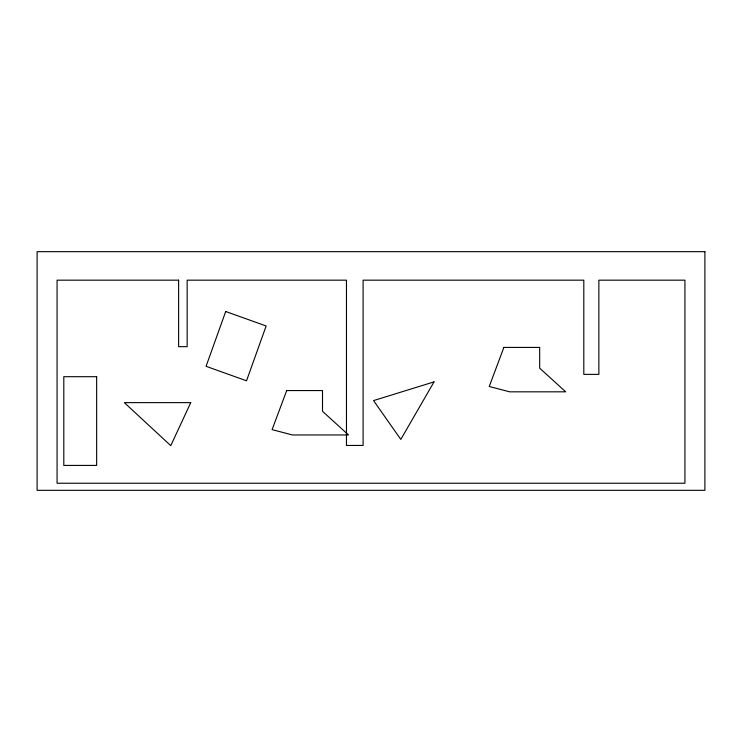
<?xml version="1.0" encoding="UTF-8"?>
<svg xmlns="http://www.w3.org/2000/svg" width="742" height="742" viewBox="0 0 742 742"><rect width="100%" height="100%" fill="white"/><g stroke="black" fill="none" stroke-linecap="round" stroke-linejoin="round"><path stroke-width="1.11" d="M225.707 311.501L206.081 366.307L246.52 380.794L266.146 325.988L225.707 311.501M286.709 390.561L272.091 429.637L292.506 434.97L348.536 434.97L322.51 411.3L322.51 390.561L286.709 390.561M503.874 347.423L489.247 386.489L509.661 391.822L565.701 391.822L539.675 368.153L539.675 347.423L503.874 347.423M190.759 402.637L170.771 445.654L124.331 402.637L190.759 402.637M434.033 381.88L400.819 439.412L373.56 400.587L434.033 381.88M704.9 251.677L37.1 251.677L37.1 490.323L704.9 490.323L704.9 251.677M178.618 280.17L57.069 280.17L57.069 483.237L684.931 483.237L684.931 280.17L598.868 280.17L598.868 374.376L583.806 374.376L583.806 280.17L363.098 280.17L363.098 445.441L346.468 445.441L346.468 280.17L187.151 280.17L187.151 346.662L178.618 346.662L178.618 280.17M96.645 376.695L63.803 376.695L63.803 465.42L96.645 465.42L96.645 376.695"/></g></svg>
